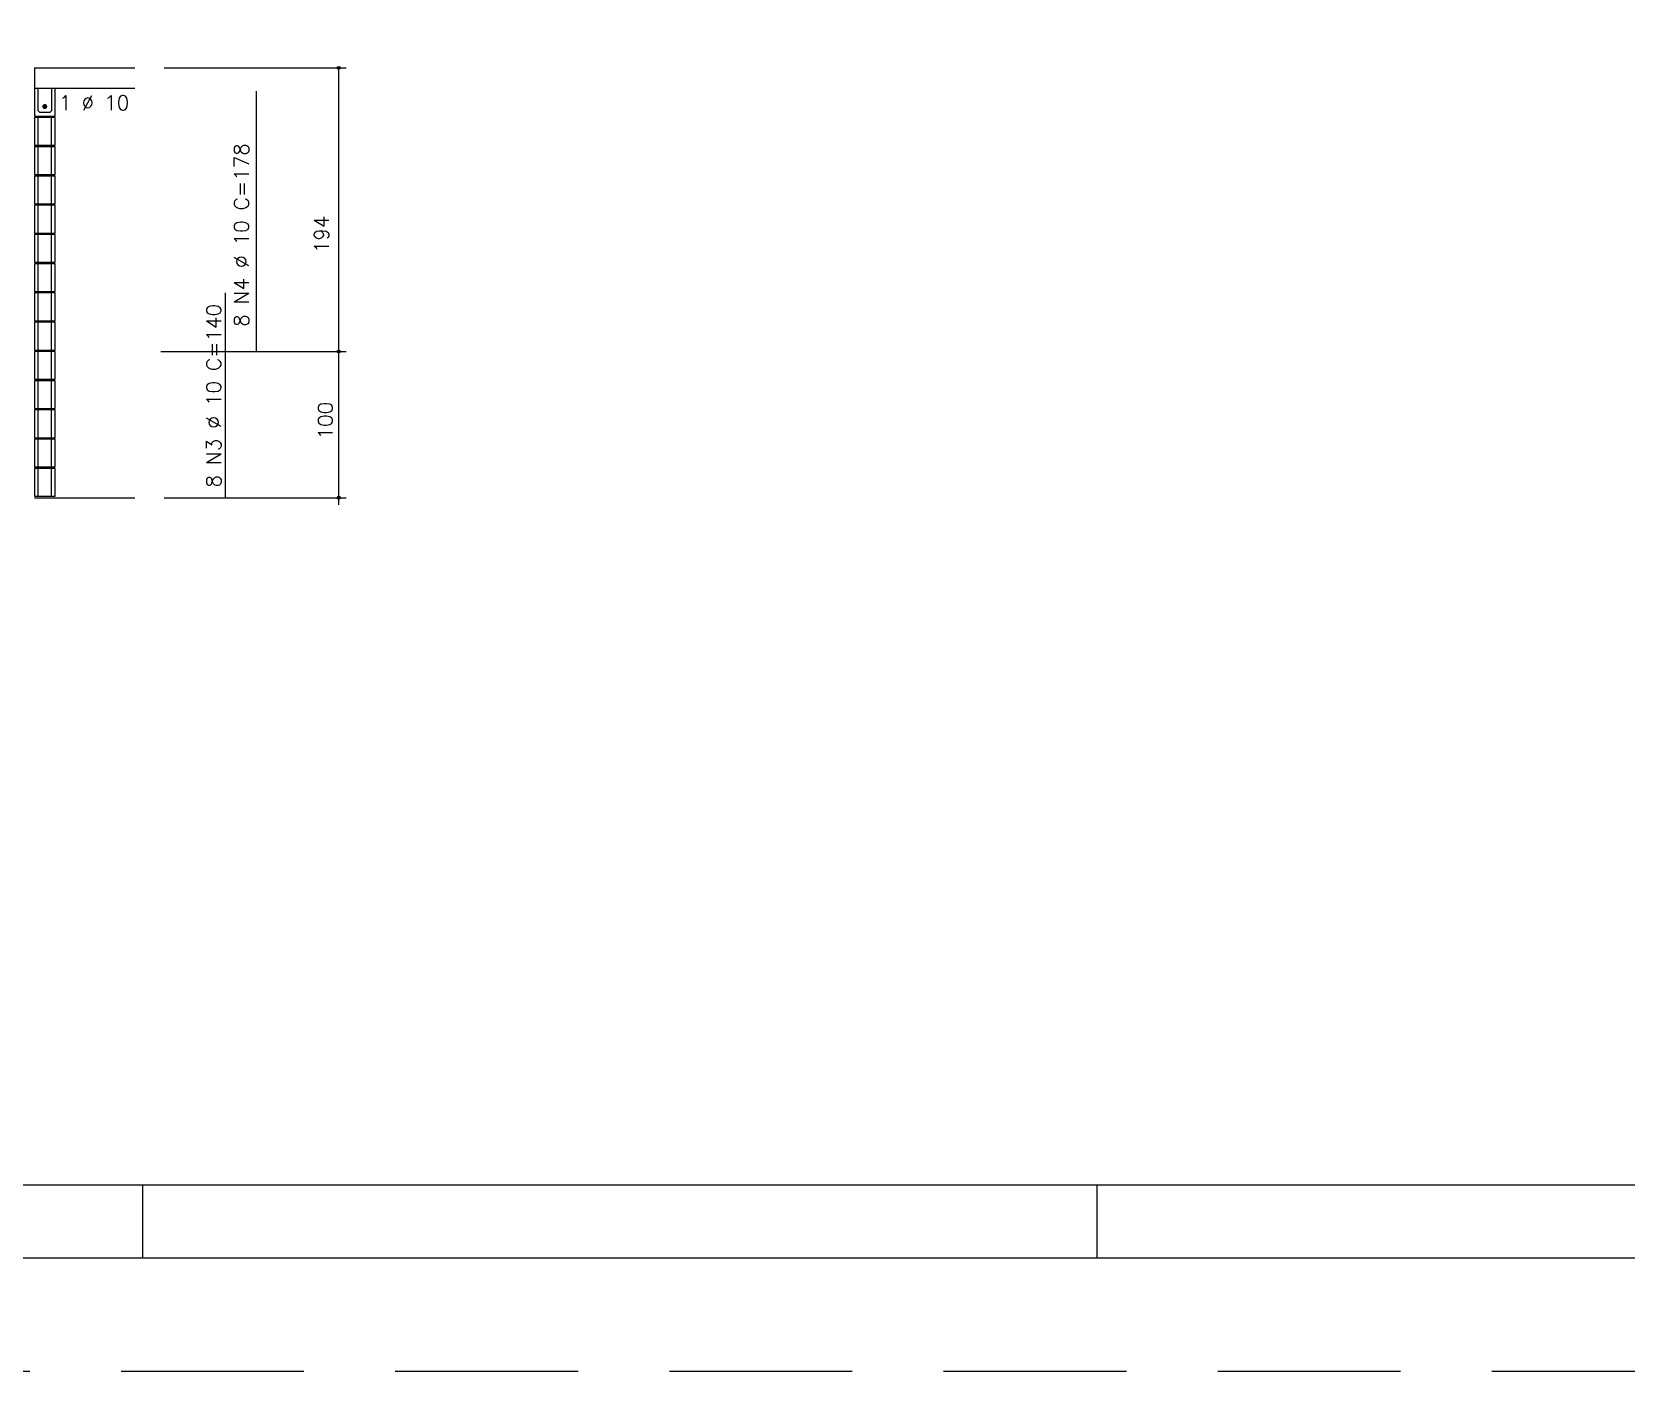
# Model space of a CAD drawing. Extents: x -1 to 122, y -1 to 61.
# Drawn here: x 46.47 to 68.27, y -1.45 to 16.87 of the extents above; entities that cross this region are included whole.
import ezdxf

# ---------------------------------------------------------------- set-up
doc = ezdxf.new("R2010")
doc.units = 0
doc.header["$MEASUREMENT"] = 0
doc.linetypes.add('HIDDEN', pattern=[0.375, 0.25, -0.125])
doc.layers.get('0').update_dxf_attribs({"linetype": 'CONTINUOUS'})
doc.layers.get('Defpoints').update_dxf_attribs({"linetype": 'CONTINUOUS'})
for name, color, linetype in [('ARQ_FOLHA', 7, 'CONTINUOUS'), ('PENA_02', 2, 'CONTINUOUS'), ('PENA_03', 3, 'CONTINUOUS'), ('PENA_05', 5, 'CONTINUOUS')]:
    doc.layers.add(name, color=color, linetype=linetype)
doc.styles.get("Standard").update_dxf_attribs({"font": 'ROMANS.SHX'})

# ---------------------------------------------------------------- blocks, each defined once
blk = doc.blocks.new('FOLHA A1+1 - 1102 X 594')
at = {"layer": 'ARQ_FOLHA', "color": 1}
for p, q in [((-718, 0), (-718, 10)), ((-587.5, 0), (-587.5, 10))]:
    blk.add_line(p, q, dxfattribs=at)
for points in [[(-1189, 0), (0, 0), (0, 594), (-1189, 594)], [(-1164, 10), (-10, 10), (-10, 584), (-1164, 584)]]:
    blk.add_lwpolyline(points, close=True, dxfattribs=at)
at = {"layer": 'Defpoints', "color": 8, "linetype": 'HIDDEN', "ltscale": 100}
blk.add_lwpolyline([(-1208.5, 609.5), (-1208.5, -15.5), (19.5, -15.5), (19.5, 609.5)], close=True, dxfattribs=at)

msp = doc.modelspace()

# ---------------------------------------------------------------- linework, layer by layer
at = {"layer": 'PENA_02', "linetype": 'Continuous'}
for centre, radius in [((50.664, 16.38), 0.02), ((50.664, 16.38), 0.01), ((50.664, 12.5), 0.02), ((50.664, 12.5), 0.01), ((50.664, 10.5), 0.02), ((50.664, 10.5), 0.01)]:
    msp.add_circle(centre, radius, dxfattribs=at)
at = {"layer": 'PENA_03', "linetype": 'Continuous'}
for p, q in [((46.504, 16.38), (46.504, 15.72)), ((46.504, 16.38), (47.874, 16.38)), ((48.274, 16.38), (50.764, 16.38)), ((50.664, 10.4), (50.664, 16.38)), ((46.504, 16.1), (47.874, 16.1)), ((46.554, 15.32), (46.554, 15.7)), ((46.734, 15.32), (46.734, 15.7)), ((46.554, 14.92), (46.554, 15.3)), ((46.734, 14.92), (46.734, 15.3)), ((46.554, 14.52), (46.554, 14.9)), ((46.734, 14.52), (46.734, 14.9)), ((46.554, 14.12), (46.554, 14.5)), ((46.734, 14.12), (46.734, 14.5)), ((46.554, 13.72), (46.554, 14.1)), ((46.734, 13.72), (46.734, 14.1)), ((46.554, 13.32), (46.554, 13.7)), ((46.734, 13.32), (46.734, 13.7)), ((46.554, 12.92), (46.554, 13.3)), ((46.734, 12.92), (46.734, 13.3)), ((46.554, 12.52), (46.554, 12.9)), ((46.734, 12.52), (46.734, 12.9)), ((46.554, 12.12), (46.554, 12.5)), ((46.734, 12.12), (46.734, 12.5)), ((48.232, 12.5), (50.764, 12.5)), ((46.554, 11.72), (46.554, 12.1)), ((46.734, 11.72), (46.734, 12.1)), ((46.554, 11.32), (46.554, 11.7)), ((46.734, 11.32), (46.734, 11.7)), ((46.554, 10.92), (46.554, 11.3)), ((46.734, 10.92), (46.734, 11.3)), ((46.554, 10.52), (46.554, 10.9)), ((46.734, 10.52), (46.734, 10.9)), ((46.504, 10.5), (47.874, 10.5)), ((48.274, 10.5), (50.764, 10.5))]:
    msp.add_line(p, q, dxfattribs=at)
for points in [[(46.504, 15.72), (46.784, 15.72), (46.784, 16.1)], [(46.734, 16.1), (46.734, 15.79), (46.714, 15.77), (46.574, 15.77), (46.554, 15.79), (46.554, 16.1)], [(46.504, 15.32), (46.784, 15.32), (46.784, 15.7), (46.504, 15.7), (46.504, 15.32)], [(46.668, 15.851), (46.666, 15.862), (46.66, 15.87), (46.651, 15.875), (46.641, 15.876), (46.631, 15.873), (46.623, 15.866), (46.619, 15.857), (46.619, 15.846), (46.623, 15.837), (46.631, 15.83), (46.641, 15.826), (46.651, 15.828), (46.66, 15.833), (46.666, 15.841), (46.668, 15.851)], [(46.504, 14.92), (46.784, 14.92), (46.784, 15.3), (46.504, 15.3), (46.504, 14.92)], [(46.504, 14.52), (46.784, 14.52), (46.784, 14.9), (46.504, 14.9), (46.504, 14.52)], [(46.504, 14.12), (46.784, 14.12), (46.784, 14.5), (46.504, 14.5), (46.504, 14.12)], [(46.504, 13.72), (46.784, 13.72), (46.784, 14.1), (46.504, 14.1), (46.504, 13.72)], [(46.504, 13.32), (46.784, 13.32), (46.784, 13.7), (46.504, 13.7), (46.504, 13.32)], [(46.504, 12.92), (46.784, 12.92), (46.784, 13.3), (46.504, 13.3), (46.504, 12.92)], [(46.504, 12.52), (46.784, 12.52), (46.784, 12.9), (46.504, 12.9), (46.504, 12.52)], [(46.504, 12.12), (46.784, 12.12), (46.784, 12.5), (46.504, 12.5), (46.504, 12.12)], [(46.504, 11.72), (46.784, 11.72), (46.784, 12.1), (46.504, 12.1), (46.504, 11.72)], [(46.504, 11.32), (46.784, 11.32), (46.784, 11.7), (46.504, 11.7), (46.504, 11.32)], [(46.504, 10.92), (46.784, 10.92), (46.784, 11.3), (46.504, 11.3), (46.504, 10.92)], [(46.504, 10.52), (46.784, 10.52), (46.784, 10.9), (46.504, 10.9), (46.504, 10.52)]]:
    msp.add_lwpolyline(points, dxfattribs=at)
msp.add_circle((46.643, 15.851), 0.025, dxfattribs=at)
for points in [[(46.668, 15.851), (46.623, 15.866), (46.619, 15.857)], [(46.668, 15.851), (46.619, 15.857), (46.619, 15.846)], [(46.668, 15.851), (46.619, 15.846), (46.623, 15.837)], [(46.668, 15.851), (46.631, 15.873), (46.62, 15.86)], [(46.668, 15.851), (46.62, 15.86), (46.62, 15.843)], [(46.668, 15.851), (46.62, 15.843), (46.631, 15.83)], [(46.668, 15.851), (46.631, 15.873), (46.623, 15.866)], [(46.668, 15.851), (46.623, 15.837), (46.631, 15.83)], [(46.668, 15.851), (46.648, 15.876), (46.631, 15.873)], [(46.668, 15.851), (46.641, 15.876), (46.631, 15.873)], [(46.668, 15.851), (46.631, 15.83), (46.648, 15.827)], [(46.668, 15.851), (46.631, 15.83), (46.641, 15.826)], [(46.668, 15.851), (46.651, 15.875), (46.641, 15.876)], [(46.668, 15.851), (46.641, 15.826), (46.651, 15.828)], [(46.668, 15.851), (46.662, 15.867), (46.648, 15.876)], [(46.668, 15.851), (46.648, 15.827), (46.662, 15.835)], [(46.668, 15.851), (46.66, 15.87), (46.651, 15.875)], [(46.668, 15.851), (46.651, 15.828), (46.66, 15.833)], [(46.668, 15.851), (46.666, 15.862), (46.66, 15.87)], [(46.668, 15.851), (46.66, 15.833), (46.666, 15.841)], [(46.668, 15.851), (46.662, 15.835), (46.668, 15.851)], [(46.668, 15.851), (46.666, 15.841), (46.668, 15.851)]]:
    msp.add_solid(points, dxfattribs=at)
at = {"layer": 'PENA_05', "linetype": 'Continuous'}
for p, q in [((49.54, 12.497), (49.54, 16.06)), ((49.114, 10.5), (49.114, 13.3))]:
    msp.add_line(p, q, dxfattribs=at)

# ---------------------------------------------------------------- block references
at = {"xscale": 0.09999999999999938, "yscale": 0.09999999999999938, "zscale": 0.09999999999999938}
msp.add_blockref('FOLHA A1+1 - 1102 X 594', (119.786, 0.102), dxfattribs=at)

# ---------------------------------------------------------------- texts
at = {"layer": 'PENA_03', "linetype": 'Continuous'}
msp.add_text('1 %%c 10', height=0.2, dxfattribs=at).set_placement((46.838, 15.801))
for s, p in [('8 N4 %%c 10 C=178', (49.432, 12.837)), ('194', (50.529, 13.844)), ('8 N3 %%c 10 C=140', (49.053, 10.639)), ('100', (50.58, 11.297))]:
    msp.add_text(s, height=0.2, rotation=90, dxfattribs=at).set_placement(p)

doc.saveas('drawing.dxf')
